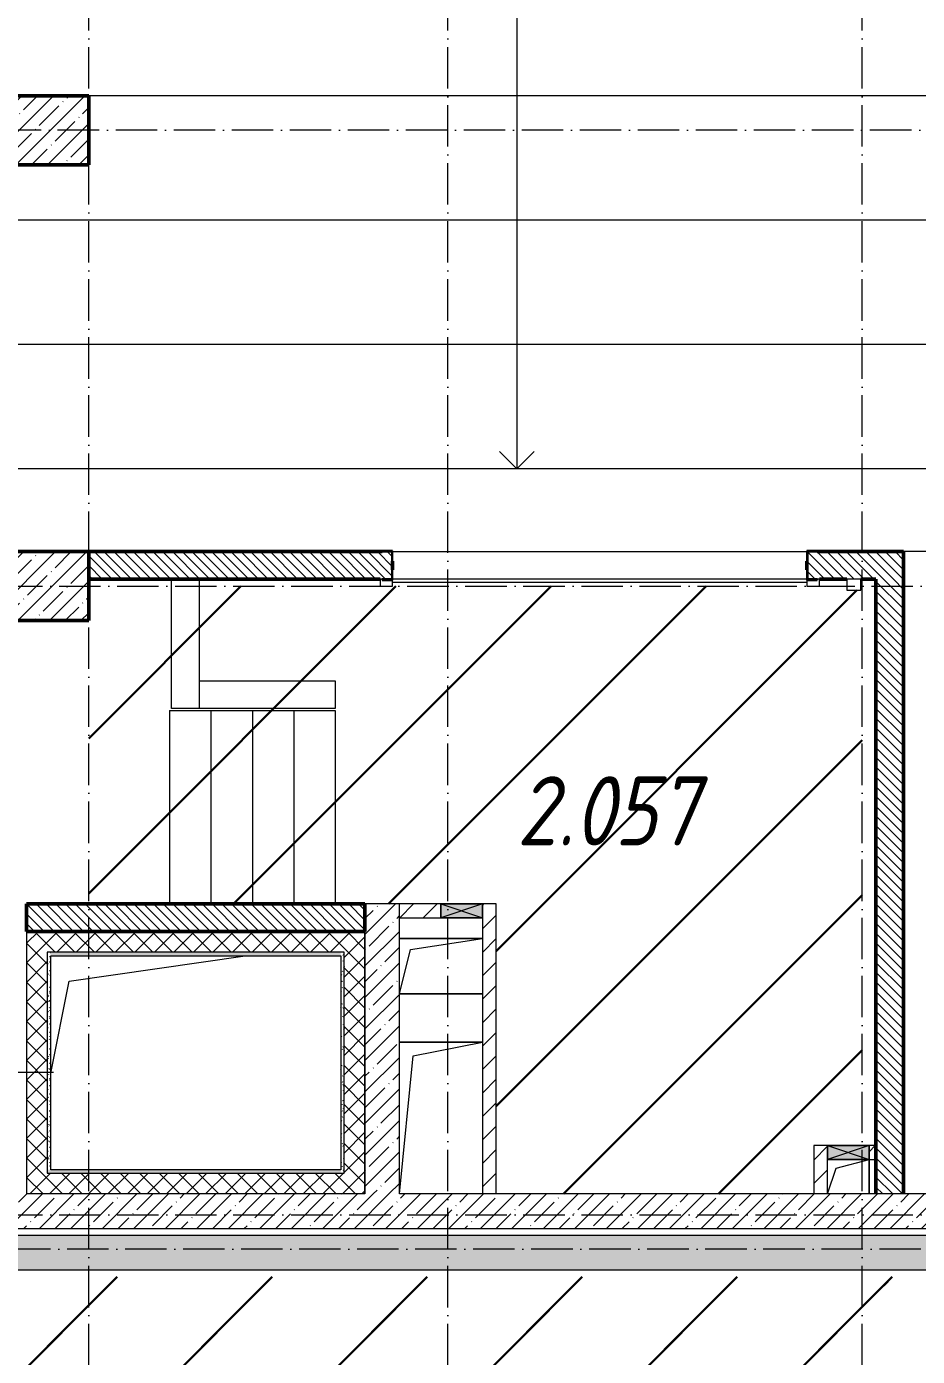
# Model space of a CAD drawing. Header units: millimetres. Extents: x -17017 to 628417, y -109036 to 199237.
# Drawn here: x 57260 to 63710, y 72319 to 81945 of the extents above; entities that cross this region are included whole.
import ezdxf

# ---------------------------------------------------------------- set-up
doc = ezdxf.new("R2010")
doc.units = ezdxf.units.MM
doc.linetypes.add('200_ШТРИХ_ш1п0_6_', pattern=[160, 100, -60])
doc.linetypes.add('50_200_ШТРИХ_1Т_ш5_п1_п1_', pattern=[700, 500, -100, 0, -100])
for name, color, linetype, lineweight in [('3.1) ЖБ окна 1.2 м', 102, 'Continuous', 30), ('A-DETL-GENF-OTLN', 7, 'Continuous', 9), ('A-DOOR-____-MCUT', 7, 'Continuous', 13), ('A-DOOR-____-OTLN', 7, 'Continuous', 9), ('A-FLOR-____-OTLN', 7, 'Continuous', 9), ('A-GENM-____-MCUT', 7, 'Continuous', 25), ('A-GENM-____-OTLN', 7, 'Continuous', 9), ('A-GENM-____-OTLN-1', 7, 'Continuous', 25), ('A-GLAZ-____-OTLN', 7, 'Continuous', 9), ('A-WALL-____-MCUT-1', 7, 'Continuous', 9), ('A-WALL-____-MCUT-2', 7, 'Continuous', 50), ('A-WALL-____-MCUT-3', 7, 'Continuous', 9), ('A-WALL-____-PATT-1', 7, 'Continuous', 9), ('A-WALL-FNSH-MCUT-1', 7, 'Continuous', 9), ('E-ELEC-EQPM-OTLN', 7, 'Continuous', 9), ('I-WALL-____-OTLN', 7, 'Continuous', 9), ('S-COLS-____-MCUT', 7, 'Continuous', 50), ('S-COLS-____-OTLN', 7, 'Continuous', 9), ('S-GRID-____-OTLN-1', 7, '50_200_ШТРИХ_1Т_ш5_п1_п1_', 9), ('S-STRS-____-OTLN-1', 7, 'Continuous', 9), ('Марки помещений', 7, 'Continuous', 9), ('стяжа', 7, 'Continuous', 30)]:
    doc.layers.add(name, color=color, linetype=linetype, lineweight=lineweight)
for name, color, linetype, lineweight, true_color in [('A-DETL-GENF-OTLN-4', 9, '200_ШТРИХ_ш1п0_6_', 9, 0x808080), ('A-DETL-GENF-OTLN-5', 7, 'Continuous', 5, 0xc0c0c0), ('A-WALL-____-PATT-2', 7, 'Continuous', 9, 0x787878)]:
    doc.layers.add(name, color=color, linetype=linetype, lineweight=lineweight, true_color=true_color)
doc.styles.add('ISOCPEUR_I_3', font='isocpeui.ttf', dxfattribs={"width": 0.85, "height": 2.2})
pattern_1 = [(45, (50979.8, 168109.95), (-561.266, 561.266), [])]
pattern_2 = [(135, (43259.71, 63713.66), (-35.35534, -35.35534), [])]
pattern_3 = [(45, (43259.71, 63713.66), (-114.0493, 114.0493), []), (45, (43373.76, 63713.66), (-114.0493, 114.0493), [201.612, -40.322, 3.353, -36.97])]
pattern_4 = [(0, (43259.711, 63713.659), (81.28, 20.32), [3.353, -57.607, 3.353, -57.607, -325.12]), (0, (43259.711, 63713.659), (81.28, 20.32), [-121.92, 3.353, -118.567, 3.353, -57.607, -142.24]), (0, (43259.711, 63713.659), (81.28, 20.32), [-304.8, 3.353, -37.287, 3.353, -98.247]), (120, (43290.191, 63723.819), (-58.237636, 60.230545), [3.353, -57.607, 3.353, -57.607, -325.12]), (120, (43290.191, 63723.819), (-58.237636, 60.230545), [-121.92, 3.353, -118.567, 3.353, -57.607, -142.24]), (120, (43290.191, 63723.819), (-58.237636, 60.230545), [-304.8, 3.353, -37.287, 3.353, -98.247]), (240, (43300.351, 63764.459), (-23.042364, -80.550545), [3.353, -57.607, 3.353, -57.607, -325.12]), (240, (43300.351, 63764.459), (-23.042364, -80.550545), [-121.92, 3.353, -118.567, 3.353, -57.607, -142.24]), (240, (43300.351, 63764.459), (-23.042364, -80.550545), [-304.8, 3.353, -37.287, 3.353, -98.247])]
pattern_5 = [(45, (43259.71, 63713.66), (-70.7107, 70.7107), []), (135, (43259.71, 63713.66), (-70.7107, -70.7107), [])]
pattern_6 = [(45, (43259.71, 63713.66), (-84.8528, 84.8528), [])]

# ---------------------------------------------------------------- blocks, each defined once
blk = doc.blocks.new('BSC_Колонна _Прямоугольная - 500х700-V110-АР1_План отверстий 2 этажа в осях 1-64_А-ГГ')
at = {"layer": 'S-COLS-____-OTLN'}
h = blk.add_hatch(dxfattribs=at)
h.set_pattern_fill('FP_139', color=256, style=0, pattern_type=2)
h.set_pattern_definition([(315, (-17481.04, 14100), (114.0493, 114.0493), []), (315, (-17481.04, 13985.95), (114.0493, 114.0493), [201.612, -40.322, 3.353, -36.97])])
h.paths.add_polyline_path([(-250, 350), (-250, -350), (250, -350), (250, 350)], flags=0)
at = {"layer": 'S-COLS-____-MCUT'}
for p, q in [((250, 350), (-250, 350)), ((-250, 350), (-250, -350)), ((250, -350), (250, 350)), ((-250, -350), (250, -350))]:
    blk.add_line(p, q, dxfattribs=at)
blk = doc.blocks.new('BSC_Колонна _Прямоугольная - 500х700-V134-АР1_План отверстий 2 этажа в осях 1-64_А-ГГ')
at = {"layer": 'S-COLS-____-OTLN'}
h = blk.add_hatch(dxfattribs=at)
h.set_pattern_fill('FP_164', color=256, style=0, pattern_type=2)
h.set_pattern_definition([(315, (-14181.04, 14100), (114.0493, 114.0493), []), (315, (-14181.04, 13985.95), (114.0493, 114.0493), [201.612, -40.322, 3.353, -36.97])])
h.paths.add_polyline_path([(-250, 350), (-250, -350), (250, -350), (250, 350)], flags=0)
at = {"layer": 'S-COLS-____-MCUT'}
for p, q in [((250, 350), (-250, 350)), ((-250, 350), (-250, -350)), ((250, -350), (250, 350)), ((-250, -350), (250, -350))]:
    blk.add_line(p, q, dxfattribs=at)
blk = doc.blocks.new('DM_Штора_Противопожарная_Doormaster_EI-60 - ш_3000 х в_1200-26971279-АР1_План отверстий 2 этажа в осях 1-64_А-ГГ')
at = {"layer": 'A-DOOR-____-MCUT'}
for p, q in [((-1375, 150), (-1465, 150)), ((-1465, 150), (-1465, 100)), ((-1465, 100), (-1450, 100)), ((-1375, 106), (-1375, 150)), ((-1375, 125), (1625, 125)), ((1625, 150), (1625, 106)), ((1715, 150), (1625, 150)), ((1700, 100), (1715, 100)), ((1715, 100), (1715, 150))]:
    blk.add_line(p, q, dxfattribs=at)
at = {"layer": 'E-ELEC-EQPM-OTLN'}
for p, q in [((-1665, 180), (-1765, 180)), ((-1765, 180), (-1765, 100)), ((-1765, 100), (-1665, 100)), ((-1665, 100), (-1665, 180))]:
    blk.add_line(p, q, dxfattribs=at)
blk = doc.blocks.new('Фахверк_СКБ_Уголок - 200_3380-28509457-АР1_План отверстий 2 этажа в осях 1-64_А-ГГ')
at = {"layer": 'A-GENM-____-MCUT'}
for p, q in [((200, 156), (125, 156)), ((125, 156), (125, 81)), ((131, 81), (131, 150)), ((131, 150), (200, 150)), ((200, 150), (200, 156)), ((125, 81), (131, 81)), ((131, 19), (125, 19)), ((125, 19), (125, -56)), ((131, -50), (131, 19)), ((125, -56), (200, -56)), ((200, -50), (131, -50)), ((200, -56), (200, -50))]:
    blk.add_line(p, q, dxfattribs=at)
blk = doc.blocks.new('AR_Отверстие прямоугольное _в плите_ - AR_Отверстие прямоугольное _в плите_-30552514-АР1_План отверстий 2 этажа в осях 1-64_А-ГГ')
at = {"layer": 'A-GENM-____-OTLN'}
for p, q in [((-916.7, 616.7), (356.8, 800)), ((-1050, -50), (-916.7, 616.7))]:
    blk.add_line(p, q, dxfattribs=at)
blk = doc.blocks.new('AR_Отверстие прямоугольное _в плите_ - AR_Отверстие прямоугольное _в плите_-V172-АР1_План отверстий 2 этажа в осях 1-64_А-ГГ')
at = {"layer": 'A-GENM-____-OTLN'}
for p, q in [((300, 550), (-300, 550)), ((-200, 450), (300, 550)), ((-300, -550), (-200, 450))]:
    blk.add_line(p, q, dxfattribs=at)
blk = doc.blocks.new('AR_Отверстие прямоугольное _в плите_ - AR_Отверстие прямоугольное _в плите_-V188-АР1_План отверстий 2 этажа в осях 1-64_А-ГГ')
at = {"layer": 'A-GENM-____-OTLN'}
for p, q in [((-87.5, 62.5), (150, 125)), ((150, -125), (150, 125)), ((-150, -125), (-87.5, 62.5))]:
    blk.add_line(p, q, dxfattribs=at)
blk = doc.blocks.new('AR_Отверстие прямоугольное _в плите_ - AR_Отверстие прямоугольное _в плите_-30552531-АР1_План отверстий 2 этажа в осях 1-64_А-ГГ')
at = {"layer": 'A-GENM-____-OTLN'}
for p, q in [((300, 200), (-300, 200)), ((-220, 120), (300, 200)), ((-300, -200), (-220, 120)), ((-300, -200), (300, -200))]:
    blk.add_line(p, q, dxfattribs=at)
blk = doc.blocks.new('AR_Отверстие прямоугольное _в стене__БезПР - AR_Отверстие прямоугольное _в стене__БезПР-36788904-АР1_План отверстий 2 этажа в осях 1-64_А-ГГ')
at = {"layer": 'A-GLAZ-____-OTLN'}
blk.add_hatch(color=256, dxfattribs=at).paths.add_polyline_path([(150, -50), (150, 50), (-150, 50), (-150, -50)], flags=0)
at = {"layer": 'A-DETL-GENF-OTLN'}
for p, q in [((-150, -50), (-150, 50)), ((-150, 50), (150, 50)), ((150, 50), (-150, -50)), ((-150, 50), (150, -50)), ((150, 50), (-150, 50)), ((-150, 50), (-150, -50)), ((150, 50), (150, -50)), ((150, -50), (150, 50)), ((150, -50), (-150, -50)), ((-150, -50), (150, -50))]:
    blk.add_line(p, q, dxfattribs=at)
at = {"layer": 'A-GLAZ-____-OTLN'}
blk.add_line((150, 50), (-150, 50), dxfattribs=at)
blk = doc.blocks.new('AR_Отверстие прямоугольное _в стене__БезПР - AR_Отверстие прямоугольное _в стене__БезПР-36428157-АР1_План отверстий 2 этажа в осях 1-64_А-ГГ')
at = {"layer": 'A-GLAZ-____-OTLN'}
blk.add_hatch(color=256, dxfattribs=at).paths.add_polyline_path([(150, -50), (150, 50), (-150, 50), (-150, -50)], flags=0)
at = {"layer": 'A-DETL-GENF-OTLN'}
for p, q in [((-150, -50), (-150, 50)), ((-150, 50), (150, 50)), ((150, 50), (-150, -50)), ((-150, 50), (150, -50)), ((150, 50), (-150, 50)), ((-150, 50), (-150, -50)), ((150, 50), (150, -50)), ((150, -50), (150, 50)), ((150, -50), (-150, -50)), ((-150, -50), (150, -50))]:
    blk.add_line(p, q, dxfattribs=at)
at = {"layer": 'A-GLAZ-____-OTLN'}
blk.add_line((150, 50), (-150, 50), dxfattribs=at)
blk = doc.blocks.new('DET_L_Имитация разреза_ISO2-5 - Низ-36884722-АР1_План отверстий 2 этажа в осях 1-64_А-ГГ')
at = {"layer": 'A-DETL-GENF-OTLN-5'}
blk.add_line((143.1, 0), (1256.9, 0), dxfattribs=at)
blk = doc.blocks.new('2этаж')
at = {"layer": 'S-GRID-____-OTLN-1', "color": 251, "ltscale": 0.6, "true_color": 0x636466}
for p, q in [((-1141.7, 454533.3), (-1141.7, 508896.9)), ((1458.3, 454533.3), (1458.3, 508896.9)), ((4458.3, 454533.3), (4458.3, 508896.9)), ((11116.1, 476497), (-20260.4, 476497)), ((-20260.4, 473197), (11116.1, 473197)), ((-20260.4, 468647), (8278.9, 468647)), ((88482.7, 468397), (-20037.2, 468397))]:
    blk.add_line(p, q, dxfattribs=at)

msp = doc.modelspace()

# ---------------------------------------------------------------- hatches: boundary and pattern name
at = {"layer": 'A-WALL-____-PATT-1'}
h = msp.add_hatch(dxfattribs=at)
h.set_pattern_fill('FP_6', color=256, style=0, pattern_type=2)
h.set_pattern_definition(pattern_2)
h.paths.add_polyline_path([(63609.7, 77944.7), (63609.7, 78144.7), (62915.7, 78144.7), (62915.7, 78075.7), (62909.7, 78075.7), (62909.7, 78013.7), (62915.7, 78013.7), (62915.7, 77944.7), (63409.7, 77944.7)], flags=0)
h.paths.add_polyline_path([(59153.2, 77944.7), (59903.7, 77945.2), (59903.7, 78013.7), (59909.7, 78013.7), (59909.7, 78075.7), (59903.7, 78075.7), (59903.7, 78144.7), (57709.7, 78144.7), (57709.7, 77944.7)], flags=0)
h = msp.add_hatch(dxfattribs=at)
h.set_pattern_fill('FP_6', color=256, style=0, pattern_type=2)
h.set_pattern_definition(pattern_2)
h.paths.add_polyline_path([(63609.7, 73494.7), (63609.7, 77944.7), (63409.7, 77944.7), (63409.7, 73494.7)], flags=0)
h = msp.add_hatch(dxfattribs=at)
h.set_pattern_fill('FP_6', color=256, style=0, pattern_type=2)
h.set_pattern_definition(pattern_2)
h.paths.add_polyline_path([(59709.7, 75394.7), (59709.7, 75594.7), (57259.7, 75594.7), (57259.7, 75394.7), (59153.2, 75394.7)], flags=0)
h = msp.add_hatch(dxfattribs=at)
h.set_pattern_fill('FP_25', color=256, style=0, pattern_type=2)
h.set_pattern_definition(pattern_3)
h.paths.add_polyline_path([(59959.7, 73494.7), (59959.7, 75594.7), (59709.7, 75594.7), (59709.7, 73494.7)], flags=0)
h = msp.add_hatch(dxfattribs=at)
h.set_pattern_fill('FP_4', color=256, style=0, pattern_type=2)
h.set_pattern_definition(pattern_6)
h.paths.add_polyline_path([(59959.7, 75494.7), (60259.7, 75494.7), (60259.7, 75594.7), (59959.7, 75594.7)], flags=0)
h.paths.add_polyline_path([(60659.7, 75494.7), (60659.7, 75594.7), (60559.7, 75594.7), (60559.7, 75494.7)], flags=0)
h = msp.add_hatch(dxfattribs=at)
h.set_pattern_fill('FP_4', color=256, style=0, pattern_type=2)
h.set_pattern_definition(pattern_6)
h.paths.add_polyline_path([(60559.7, 73494.7), (60659.7, 73494.7), (60659.7, 75494.7), (60559.7, 75494.7), (60559.7, 74769.5)], flags=0)
h = msp.add_hatch(dxfattribs=at)
h.set_pattern_fill('FP_1', color=256, style=0, pattern_type=2)
h.set_pattern_definition(pattern_5)
h.paths.add_polyline_path([(57259.7, 73644.7), (57409.7, 73644.7), (57409.7, 75394.7), (57259.7, 75394.7), (57259.7, 73669.7)], flags=0)
h = msp.add_hatch(dxfattribs=at)
h.set_pattern_fill('FP_1', color=256, style=0, pattern_type=2)
h.set_pattern_definition(pattern_5)
h.paths.add_polyline_path([(57409.7, 75244.7), (59559.7, 75244.7), (59559.7, 75394.7), (57409.7, 75394.7)], flags=0)
h = msp.add_hatch(dxfattribs=at)
h.set_pattern_fill('FP_1', color=256, style=0, pattern_type=2)
h.set_pattern_definition(pattern_5)
h.paths.add_polyline_path([(59559.7, 73494.7), (59709.7, 73494.7), (59709.7, 75394.7), (59559.7, 75394.7), (59559.7, 73644.7)], flags=0)
h = msp.add_hatch(dxfattribs=at)
h.set_pattern_fill('FP_4', color=256, style=0, pattern_type=2)
h.set_pattern_definition(pattern_6)
h.paths.add_polyline_path([(62959.7, 73494.7), (63059.7, 73494.7), (63059.7, 73844.7), (62959.7, 73844.7)], flags=0)
h = msp.add_hatch(dxfattribs=at)
h.set_pattern_fill('FP_4', color=256, style=0, pattern_type=2)
h.set_pattern_definition(pattern_6)
h.paths.add_polyline_path([(63409.7, 73744.7), (63409.7, 73844.7), (63359.7, 73844.7), (63359.7, 73744.7)], flags=0)
h = msp.add_hatch(dxfattribs=at)
h.set_pattern_fill('FP_1', color=256, style=0, pattern_type=2)
h.set_pattern_definition(pattern_5)
h.paths.add_polyline_path([(59534.7, 73494.7), (59559.7, 73494.7), (59559.7, 73644.7), (57259.7, 73644.7), (57259.7, 73494.7), (57385.7, 73494.7)], flags=0)
h = msp.add_hatch(dxfattribs=at)
h.set_pattern_fill('FP_25', color=256, style=0, pattern_type=2)
h.set_pattern_definition(pattern_3)
h.paths.add_polyline_path([(66109.7, 73244.7), (66109.7, 73494.7), (65909.7, 73494.7), (65909.7, 73244.7)], flags=0)
h.paths.add_polyline_path([(63809.7, 73244.7), (63809.7, 73494.7), (56159.7, 73494.7), (56159.7, 73244.7), (60920.7, 73244.7)], flags=0)
h.paths.add_polyline_path([(53850.8, 73244.7), (54059.7, 73244.7), (54059.7, 73494.7), (53359.7, 73494.7), (53359.7, 73244.7)], flags=0)
h = msp.add_hatch(dxfattribs=at)
h.set_pattern_fill('FP_25', color=256, style=0, pattern_type=2)
h.set_pattern_definition(pattern_3)
h.paths.add_polyline_path([(65909.7, 72944.7), (66809.7, 72944.7), (66809.7, 73194.7), (65909.7, 73194.7)], flags=0)
h.paths.add_polyline_path([(63809.7, 72944.7), (63809.7, 73194.7), (56159.7, 73194.7), (56159.7, 72944.7), (60920.7, 72944.7)], flags=0)
h.paths.add_polyline_path([(54059.7, 72944.7), (54059.7, 73194.7), (52859.7, 73194.7), (52859.7, 72944.7), (53850.8, 72944.7)], flags=0)
h.paths.add_polyline_path([(48548.4, 72944.7), (48859.7, 72944.7), (48859.7, 73194.7), (41309.7, 73194.7), (41309.7, 72944.7), (46781, 72944.7)], flags=0)
at = {"layer": 'A-WALL-____-PATT-2'}
h = msp.add_hatch(dxfattribs=at)
h.set_pattern_fill('FP_169', color=256, style=0, pattern_type=2)
h.set_pattern_definition(pattern_4)
h.paths.add_polyline_path([(57409.7, 73669.7), (57434.7, 73669.7), (57434.7, 75244.7), (57409.7, 75244.7), (57409.7, 74769.5)], flags=0)
h = msp.add_hatch(dxfattribs=at)
h.set_pattern_fill('FP_169', color=256, style=0, pattern_type=2)
h.set_pattern_definition(pattern_4)
h.paths.add_polyline_path([(57434.7, 75219.7), (59534.7, 75219.7), (59534.7, 75244.7), (57434.7, 75244.7)], flags=0)
h = msp.add_hatch(dxfattribs=at)
h.set_pattern_fill('FP_169', color=256, style=0, pattern_type=2)
h.set_pattern_definition(pattern_4)
h.paths.add_polyline_path([(59534.7, 73644.7), (59559.7, 73644.7), (59559.7, 75244.7), (59534.7, 75244.7), (59534.7, 73669.7)], flags=0)
h = msp.add_hatch(dxfattribs=at)
h.set_pattern_fill('FP_169', color=256, style=0, pattern_type=2)
h.set_pattern_definition(pattern_4)
h.paths.add_polyline_path([(59534.7, 73644.7), (59534.7, 73669.7), (57409.7, 73669.7), (57409.7, 73644.7)], flags=0)
at = {"layer": 'стяжа', "true_color": 0xf26722}
h = msp.add_hatch(dxfattribs=at)
h.set_pattern_fill('ANSI31', color=30, scale=250)
h.paths.add_polyline_path([(63309.7, 77894.7), (63299.7, 77894.7), (63299.7, 77864.7), (63199.7, 77864.7), (63199.7, 77894.7), (60659.7, 77894.7), (60659.7, 73494.7), (62959.7, 73494.7), (62959.7, 73844.7), (63059.7, 73844.7), (63309.7, 73844.7)])
h.paths.add_polyline_path([(60309.7, 77894.7), (58509.3, 77894.7), (58509.3, 77209.7), (59494.3, 77209.7), (59494.3, 77009.7), (58309.3, 77009.7), (58309.3, 77894.7), (57709.7, 77894.7), (57709.7, 75594.7), (58294.3, 75594.7), (58294.3, 76994.7), (58594.3, 76994.7), (58894.3, 76994.7), (59194.3, 76994.7), (59494.3, 76994.7), (59494.3, 75594.7), (59709.7, 75594.7), (59959.7, 75594.7), (60259.7, 75594.7), (60309.7, 75594.7)])
h.paths.add_polyline_path([(60659.7, 77894.7), (60309.7, 77894.7), (60309.7, 75594.7), (60559.7, 75594.7), (60659.7, 75594.7)])
h.paths.add_polyline_path([(59494.3, 76994.7), (59194.3, 76994.7), (59194.3, 75594.7), (59494.3, 75594.7)], flags=17)
h.paths.add_polyline_path([(59194.3, 76994.7), (58894.3, 76994.7), (58894.3, 75594.7), (59194.3, 75594.7)], flags=17)
h.paths.add_polyline_path([(58894.3, 76994.7), (58594.3, 76994.7), (58594.3, 75594.7), (58894.3, 75594.7)], flags=17)
h.paths.add_polyline_path([(58594.3, 76994.7), (58294.3, 76994.7), (58294.3, 75594.7), (58594.3, 75594.7)], flags=17)
h.paths.add_polyline_path([(59494.3, 77209.7), (58509.3, 77209.7), (58509.3, 77009.7), (59494.3, 77009.7)], flags=17)
h.paths.add_polyline_path([(58509.3, 77894.7), (58309.3, 77894.7), (58309.3, 77009.7), (58509.3, 77009.7)], flags=17)
h.paths.add_polyline_path([(60632.5, 75693.1), (62310.1, 75693.1), (62310.1, 76893.1), (60632.5, 76893.1)], flags=9)
at = {"layer": 'стяжа'}
h = msp.add_hatch(dxfattribs=at)
h.set_pattern_fill('ANSI31', color=5, scale=250)
h.set_pattern_definition(pattern_1)
h.paths.add_polyline_path([(81815.4, 72894.7), (40941.8, 72894.7), (40941.8, 69784.7), (81815.4, 69784.7)])
h.paths.add_polyline_path([(58159.7, 69194.7), (72559.7, 69194.7), (72559.7, 62394.7), (58159.7, 62394.7)])
h.paths.add_polyline_path([(72559.7, 68944.7), (124367.1, 68944.7), (124367.1, 62044.5), (72559.7, 62044.5)])
h = msp.add_hatch(dxfattribs=at)
h.set_pattern_fill('ANSI31', color=5, scale=250)
h.set_pattern_definition(pattern_1)
h.paths.add_polyline_path([(124367.1, 62044.5), (72559.7, 62044.5), (58159.7, 62394.7), (58159.7, 69784.7), (40941.8, 69784.7), (40941.8, 72894.7), (81815.4, 72894.7), (81815.4, 68944.7), (124367.1, 68944.7)])
h.paths.add_polyline_path([(63559.7, 62272.2), (63571.7, 62272.2), (63571.7, 62297.2), (63559.7, 62297.2)], flags=16)
h.paths.add_polyline_path([(63559.7, 68994.7), (63559.7, 67794.7), (63559.7, 66458.5, -2.052883), (63590.7, 66482.8, -0.372712), (63459.7, 66511.7), (63459.7, 67748.7), (63563.9, 68994.7)], flags=0)
h.paths.add_polyline_path([(64891.7, 69502.1, -0.625627), (65009.7, 69744.7), (64891.7, 69774.2)], flags=16)
h.paths.add_polyline_path([(64771.7, 69694.7), (64671.7, 69694.7), (64671.7, 69394.7), (64771.7, 69394.7)], flags=16)
h.paths.add_polyline_path([(64980.4, 69206.7, -1), (65029, 69194.7), (65209.7, 69194.7), (65209.7, 69206.7)], flags=16)
h.paths.add_polyline_path([(64559.7, 69906.7), (64771.7, 69906.7), (64891.7, 70047.4), (64559.7, 70047.4)], flags=16)
h.paths.add_polyline_path([(43109.7, 69906.7), (46549.7, 69910.7), (43109.7, 69910.7), (43102.8, 69906.7)], flags=16)
h.paths.add_polyline_path([(41309.7, 70586.7), (41309.7, 70044.7), (41421.7, 69906.7), (41421.7, 70586.7)], flags=16)
h.paths.add_polyline_path([(41059.7, 70494.7), (41289.7, 70044.7), (41289.7, 70474.7), (41090.5, 71908, -0.526622), (41059.7, 71880.6)], flags=16)
h.paths.add_polyline_path([(72671.7, 72682.7), (72059.7, 72682.7), (71947.7, 72582.7), (72671.7, 72582.7)], flags=16)
h.paths.add_polyline_path([(79659.7, 69806.7), (79659.7, 69794.7), (81059.7, 69794.7), (81122.7, 69806.7)], flags=16)
h.paths.add_polyline_path([(66491.7, 69354.7), (66491.7, 68994.7), (65559.7, 68994.7), (65247.7, 68994.7), (65247.7, 70047.4), (65559.7, 70047.4), (65559.7, 69806.7), (66984.7, 69806.7), (66984.7, 69354.7)], flags=16)
h.paths.add_polyline_path([(65359.7, 69806.7), (65347.7, 69806.7), (65347.7, 69794.7), (65359.7, 69194.7)], flags=0)
h.paths.add_polyline_path([(64659.7, 69194.7), (65359.7, 69194.7), (65709.7, 69594.7), (65559.7, 69594.7)], flags=16)
h.paths.add_polyline_path([(66588.2, 69582.7, -1), (66539.6, 69594.7), (66271.7, 69594.7), (66271.7, 69582.7)], flags=0)
h.paths.add_polyline_path([(66259.7, 69794.7), (66259.7, 68994.7), (66159.7, 68994.7), (66159.7, 69094.7), (66159.7, 69794.7)], flags=0)
h.paths.add_polyline_path([(69047.7, 69194.7), (69059.7, 69194.7), (69059.7, 69294.7), (69047.7, 69582.7)], flags=16)
h.paths.add_polyline_path([(72159.7, 69044.7), (73459.7, 69044.7), (73459.7, 69594.7), (72659.7, 69594.7), (72159.7, 69621)], flags=0)
h.paths.add_polyline_path([(68734.7, 69794.7), (68734.7, 69594.7), (69059.7, 69594.7), (69059.7, 69794.7)], flags=16)
h.paths.add_polyline_path([(69559.7, 69294.7), (72159.7, 69294.7), (72159.7, 68944.7), (73559.7, 68944.7), (73559.7, 69594.7), (73459.7, 69594.7), (73434.7, 69594.7), (72613.2, 69806.7), (73359.7, 69806.7), (74359.7, 69806.7), (75984.7, 69806.7), (75984.7, 69594.7), (75959.7, 69594.7), (75959.7, 68944.7), (74559.7, 68944.7), (74459.7, 68944.7), (72059.7, 68944.7)], flags=16)
h.paths.add_polyline_path([(69559.7, 69594.7), (72059.7, 69594.7), (72059.7, 69794.7), (69559.7, 69794.7)], flags=16)
h.paths.add_polyline_path([(41421.7, 72832.7), (41421.7, 72582.7), (41059.7, 72582.7), (41059.7, 72832.7), (68947.7, 72832.7), (69559.7, 72682.7), (69559.7, 72832.7), (71947.7, 72832.7), (72559.7, 72694.7), (71947.7, 72694.7), (71947.7, 72832.7), (70007.7, 72832.7), (70007.7, 72582.7), (68947.7, 72582.7)], flags=16)
h.paths.add_polyline_path([(62459.7, 69794.7), (62459.7, 69594.7), (63059.7, 69594.7), (62359.7, 69775.3), (62359.7, 69594.7), (62459.7, 69594.7), (63059.7, 69794.7)], flags=16)
h.paths.add_polyline_path([(62359.7, 69194.7), (62359.7, 69294.7), (63359.7, 69294.7), (63359.7, 69194.7), (63359.7, 68982.7), (63347.7, 68982.7)], flags=16)
h.paths.add_polyline_path([(70954.1, 66230.8, -1), (70474.1, 66230.8, -1)], flags=0)
h.paths.add_polyline_path([(71749.3, 70937.2, -1), (72229.3, 70937.2, -1)], flags=16)
h.paths.add_polyline_path([(73359.7, 69794.7), (74359.7, 69794.7), (74559.7, 69794.7), (74559.7, 69044.7), (74459.7, 68944.7), (74459.7, 69594.7), (73659.7, 69594.7), (72659.7, 69794.7)], flags=0)
h.paths.add_polyline_path([(77947.7, 72832.7), (78559.7, 72694.7), (78559.7, 72832.7), (80947.7, 72832.7), (81694.8, 72694.7), (81759.7, 72694.7), (81759.7, 72582.7), (80947.7, 72582.7), (79007.7, 72832.7), (79007.7, 72582.7), (77947.7, 72582.7), (72671.7, 72832.7)], flags=16)
h.paths.add_polyline_path([(61929.2, 67707.5, -1), (61449.2, 67707.5, -1)], flags=0)
h.paths.add_polyline_path([(70059.7, 62294.7), (69559.7, 62294.7), (69559.7, 62269.7), (70034.7, 62269.7)], flags=16)
h.paths.add_polyline_path([(72057.2, 62369.7), (72534.7, 62369.7), (72559.7, 62394.7), (72057.2, 62394.7)], flags=16)
h.paths.add_polyline_path([(72571.7, 62056.7), (72571.7, 62314.7), (72559.7, 62314.7), (72559.7, 62294.7)], flags=16)
h.paths.add_polyline_path([(73259.7, 62056.7), (75059.7, 62056.7), (76259.7, 62056.7), (78047.7, 62056.7), (78524.4, 62372.2), (78082.2, 62372.2), (78082.2, 62044.7), (76259.7, 62044.7), (75134.7, 62044.7), (73259.7, 62044.7), (72571.7, 62056.7)], flags=16)
h.paths.add_polyline_path([(77759.7, 69594.7), (78059.7, 69594.7), (78059.7, 69794.7), (77759.7, 69794.7)], flags=16)
h.paths.add_polyline_path([(77659.7, 68894.7), (78059.7, 68894.7), (78059.7, 68994.7), (77759.7, 68994.7)], flags=16)
h.paths.add_polyline_path([(77659.7, 68994.7), (77659.7, 68882.7), (77647.7, 68882.7), (77647.7, 69794.7), (77659.7, 69794.7)], flags=16)
h.paths.add_polyline_path([(81459.7, 68894.7), (81559.7, 68894.7), (81559.7, 68994.7), (81459.7, 68994.7)], flags=0)
h.paths.add_polyline_path([(78159.7, 69594.7), (81459.7, 69594.7), (81459.7, 68894.7), (81571.7, 68882.7), (81571.7, 68894.7), (79659.7, 68894.7), (78059.7, 68894.7), (78059.7, 68994.7), (78159.7, 68994.7)], flags=16)
h.paths.add_polyline_path([(79559.7, 69794.7), (79559.7, 69594.7), (79659.7, 69594.7), (81059.7, 69794.7)], flags=16)
h.paths.add_polyline_path([(81047.7, 62044.7), (81059.7, 62044.7), (81107.8, 62056.7), (81047.7, 62056.7)], flags=16)
h.paths.add_polyline_path([(79259.7, 62056.7), (81047.7, 62044.7), (79259.7, 62044.7), (78571.7, 62056.7)], flags=16)
h.paths.add_polyline_path([(78562.2, 62294.7), (78537.2, 62294.7), (78537.2, 62372.2), (78562.2, 62397.2)], flags=16)
h.paths.add_polyline_path([(51634.7, 69906.7), (48559.7, 69906.7), (48359.7, 69794.7), (48559.7, 69794.7)], flags=16)
h.paths.add_polyline_path([(53659.7, 69794.7), (53134.7, 69794.7), (51634.7, 69906.7), (53334.7, 69906.7)], flags=16)
h.paths.add_polyline_path([(84284.7, 62269.7), (84259.7, 62294.7), (84259.7, 62050.7), (84284.7, 62050.7)], flags=0)
h.paths.add_polyline_path([(82459.7, 62044.7), (84259.7, 62044.7), (85109.7, 62304.2), (84609.7, 62304.2), (84609.7, 62294.7), (84259.7, 62294.7)], flags=16)
h.paths.add_polyline_path([(82434.7, 62269.7), (82459.7, 62294.7), (82109.7, 62294.7), (82109.7, 62269.7)], flags=16)
h.paths.add_polyline_path([(87959.7, 62297.2), (87959.7, 65719.7), (87759.9, 62297.2)], flags=16)
h.paths.add_polyline_path([(88462.2, 62272.2), (88462.2, 62306.7), (88109.7, 62306.7), (88109.7, 62272.2)], flags=16)
h.paths.add_polyline_path([(85447.2, 62050.7), (85459.7, 62050.7), (85459.7, 62056.7), (85447.2, 62056.7)], flags=16)
h.paths.add_polyline_path([(87597.7, 62306.7), (87959.7, 65719.7), (87959.7, 62044.7), (87334.7, 62044.7), (85459.7, 62044.7), (85434.7, 62062.6), (85434.7, 62056.7), (87259.7, 62056.7), (87597.7, 62229.9)], flags=16)
h.paths.add_polyline_path([(48559.7, 69906.7), (46559.7, 69906.7), (46209.7, 69794.7), (46759.7, 69794.7)], flags=16)
h.paths.add_polyline_path([(87259.7, 62056.7), (87597.7, 62056.7), (87609.7, 62044.7), (87334.7, 62044.7)], flags=0)
h.paths.add_polyline_path([(102259.7, 62156.7), (97549.7, 62156.7), (97469.4, 62056.7), (102259.7, 62056.7), (102259.7, 62056.7)], flags=16)
h.paths.add_polyline_path([(96259.7, 62056.7), (96279.7, 62056.7), (96279.7, 62156.7), (96259.7, 62156.7)], flags=16)
h.paths.add_polyline_path([(90259.7, 62056.7), (91459.7, 62056.7), (93257.2, 62056.7), (93257.2, 62306.7), (93747.7, 62306.7), (93759.7, 62309.2), (93759.7, 67669.7), (93759.7, 68894.7), (94071.7, 68950.6), (94071.7, 62406.7), (94221.7, 62406.7), (96329.6, 62044.7), (94071.7, 62044.7), (94071.7, 62272.2), (93282.2, 62272.2), (93282.2, 62044.7), (91459.7, 62044.7), (90334.7, 62044.7), (88465.7, 62044.7), (88465.7, 62056.7)], flags=16)
h.paths.add_polyline_path([(93259.7, 62044.7), (93259.7, 62056.7), (93257.2, 62056.7), (91459.7, 62044.7)], flags=0)
h.paths.add_polyline_path([(91207.1, 64177.4, -1), (91687.1, 64177.4, -1)], flags=16)
h.paths.add_polyline_path([(93759.7, 62297.2), (93609.7, 62297.2), (93609.7, 62294.7), (93759.7, 62294.7)], flags=0)
h.paths.add_polyline_path([(96259.7, 62044.7), (97005.9, 62274.7), (96279.7, 62274.7), (96149.7, 62258.3), (96149.7, 62044.7)], flags=16)
h.paths.add_polyline_path([(96149.7, 62406.7), (97549.7, 62406.7), (97549.7, 62156.7), (97459.7, 62050.7), (97459.7, 62056.7), (97439.7, 62056.7), (96562.5, 62294.7), (96259.7, 62294.7)], flags=16)
h.paths.add_polyline_path([(115231, 62406.7), (114979.7, 62306.7), (115671.7, 62306.7), (115791, 62406.7)], flags=16)
h.paths.add_polyline_path([(105259.7, 62056.7), (105279.7, 62056.7), (105279.7, 62156.7), (105259.7, 62156.7)], flags=0)
h.paths.add_polyline_path([(105259.7, 62056.7), (106000.9, 62274.7), (105279.7, 62274.7), (105149.7, 62258.3), (105149.7, 62056.7)], flags=0)
h.paths.add_polyline_path([(102279.7, 62056.7), (102259.7, 62056.7), (102259.7, 62050.7), (102279.7, 62050.7)], flags=16)
h.paths.add_polyline_path([(102159.7, 62306.7), (103219.7, 62306.7), (103219.7, 62056.7), (103459.7, 62056.7), (105259.7, 62044.7), (103459.7, 62044.7), (103121.7, 62056.7), (103121.7, 62306.7), (102609.7, 62306.7), (102609.7, 62044.7), (102334.7, 62044.7), (102274.9, 62294.7), (102159.7, 62294.7)], flags=16)
h.paths.add_polyline_path([(102681.1, 64475.4, -1), (103161.1, 64475.4, -1)], flags=16)
h.paths.add_polyline_path([(105149.7, 62406.7), (106549.7, 62406.7), (111169.7, 62156.7), (111169.7, 62406.7), (112209.7, 62406.7), (113674, 62156.7), (114151.7, 62156.7), (114151.7, 62406.7), (114911.7, 62406.7), (114979.7, 62394.7), (114979.7, 62306.7), (114979.7, 62044.7), (114334.7, 62044.7), (112459.7, 62044.7), (112121.7, 62056.7), (112121.7, 62306.7), (111609.7, 62306.7), (111609.7, 62044.7), (109459.7, 62044.7), (108334.7, 62044.7), (106459.7, 62044.7), (105555, 62294.7), (105259.7, 62294.7)], flags=16)
h.paths.add_polyline_path([(106439.7, 62056.7), (106439.7, 62050.7), (106459.7, 62050.7), (106459.7, 62056.7)], flags=16)
h.paths.add_polyline_path([(108259.7, 62056.7), (109459.7, 62056.7), (111259.7, 62056.7), (111259.7, 62294.7), (111609.7, 62294.7), (111609.7, 62044.7), (111334.7, 62044.7), (109459.7, 62044.7), (108334.7, 62044.7), (106459.7, 62056.7)], flags=16)
h.paths.add_polyline_path([(114911.7, 62506.7), (114911.7, 62374.7), (114959.7, 62374.7), (115231.7, 62506.7)], flags=16)
h.paths.add_polyline_path([(114279.7, 62056.7), (114259.7, 62056.7), (114259.7, 62050.7), (114279.7, 62050.7)], flags=0)
h.paths.add_polyline_path([(114259.7, 62044.7), (114786.4, 62274.7), (114279.7, 62274.7), (112459.7, 62044.7)], flags=16)
h.paths.add_polyline_path([(118047.7, 62406.7), (118047.7, 62306.7), (118659.7, 62306.7), (118771.7, 62406.7)], flags=16)
h.paths.add_polyline_path([(115659.7, 62056.7), (115671.7, 62056.7), (118147.7, 62056.7), (118159.7, 62044.7), (115659.7, 62044.7)], flags=16)
h.paths.add_polyline_path([(123559.7, 62294.7), (124159.7, 62294.7), (124159.7, 62414.7), (123559.7, 62414.7)], flags=16)
h.paths.add_polyline_path([(123534.7, 62044.7), (118671.7, 62044.7), (118671.7, 62156.7), (123559.7, 62156.7), (123659.7, 62176.4), (123659.7, 62274.7), (124159.7, 62274.7), (124159.7, 62044.7)], flags=16)
h.paths.add_polyline_path([(118671.7, 62056.7), (123459.7, 62056.7), (123679.7, 62056.7), (123679.7, 62044.7), (118671.7, 62044.7)], flags=0)
h.paths.add_polyline_path([(72559.7, 68944.7), (72559.7, 69194.7), (58159.7, 69194.7), (58159.7, 62394.7), (72559.7, 62394.7)], flags=16)
h.paths.add_polyline_path([(63544, 66470.5, -0.174623), (63478.2, 66492.7, -1.111514), (63428.7, 66487.4, -0.48712), (63459.7, 66511.7), (63459.7, 67748.7), (63559.7, 68944.7), (63559.7, 68994.7), (63462.7, 68994.7), (63359.7, 68994.7), (63359.7, 68982.7), (63347.7, 68982.7), (63347.7, 68994.7), (63459.7, 68994.7), (63556.7, 68994.7), (65359.7, 68994.7), (65559.7, 68994.7), (65559.7, 69094.7), (66159.7, 69094.7), (66159.7, 68994.7), (65559.7, 68994.7), (65247.7, 68994.7), (63563.9, 68994.7), (63559.7, 68944.7), (63559.7, 67794.7), (63559.7, 66507.1, -0.48712), (63590.7, 66482.8, -0.770165)], flags=0)
h.paths.add_polyline_path([(63559.7, 66458.5, -0.782881), (63559.7, 66507.1)], flags=0)
h.paths.add_polyline_path([(102491.3, 64242), (103171.1, 64242), (103171.1, 64722), (102491.3, 64722)], flags=24)
h.paths.add_polyline_path([(91017.4, 63944), (91705.9, 63944), (91705.9, 64424), (91017.4, 64424)], flags=24)
h.paths.add_polyline_path([(61272.4, 67474.1), (61929.8, 67474.1), (61929.8, 67954.1), (61272.4, 67954.1)], flags=8)
h.paths.add_polyline_path([(70284.4, 65997.4), (70965.3, 65997.4), (70965.3, 66477.4), (70284.4, 66477.4)], flags=8)
h.paths.add_polyline_path([(71559.5, 70703.8), (72240.2, 70703.8), (72240.2, 71183.8), (71559.5, 71183.8)], flags=24)

# ---------------------------------------------------------------- linework, layer by layer
at = {"layer": 'A-FLOR-____-OTLN'}
for p, q in [((59959.7, 75344.7), (60559.7, 75344.7)), ((60559.7, 74944.7), (59959.7, 74944.7)), ((59959.7, 74594.7), (60559.7, 74594.7)), ((63359.7, 73744.7), (63359.7, 73494.7))]:
    msp.add_line(p, q, dxfattribs=at)
at = {"layer": 'A-WALL-____-MCUT-1'}
for p, q in [((59709.7, 75594.7), (59709.7, 73494.7)), ((59959.7, 75594.7), (59709.7, 75594.7)), ((59959.7, 73494.7), (59959.7, 75594.7)), ((59709.7, 73494.7), (57259.7, 73494.7)), ((63809.7, 73494.7), (59959.7, 73494.7)), ((56159.7, 73244.7), (63809.7, 73244.7)), ((63809.7, 73194.7), (56159.7, 73194.7)), ((56159.7, 72944.7), (63809.7, 72944.7))]:
    msp.add_line(p, q, dxfattribs=at)
at = {"layer": 'A-WALL-____-MCUT-2'}
for p, q in [((59834.7, 78144.7), (57709.7, 78144.7)), ((59909.7, 78013.7), (59909.7, 78075.7)), ((62909.7, 78075.7), (62909.7, 78013.7)), ((63609.7, 78144.7), (62984.7, 78144.7)), ((63609.7, 73494.7), (63609.7, 78144.7)), ((57709.7, 77944.7), (59819.7, 77944.7)), ((62999.7, 77944.7), (63199.7, 77944.7)), ((63299.7, 77944.7), (63409.7, 77944.7)), ((63409.7, 77944.7), (63409.7, 73494.7)), ((59709.7, 75594.7), (57259.7, 75594.7)), ((57259.7, 75594.7), (57259.7, 75394.7)), ((59709.7, 75394.7), (59709.7, 75594.7)), ((57259.7, 75394.7), (59709.7, 75394.7))]:
    msp.add_line(p, q, dxfattribs=at)
at = {"layer": 'A-WALL-____-MCUT-3'}
for p, q in [((57259.7, 75394.7), (57259.7, 73494.7)), ((59709.7, 75394.7), (57259.7, 75394.7)), ((59709.7, 73494.7), (59709.7, 75394.7)), ((57409.7, 75244.7), (57409.7, 73644.7)), ((59559.7, 75244.7), (57409.7, 75244.7)), ((59559.7, 73644.7), (59559.7, 75244.7)), ((57409.7, 73644.7), (59559.7, 73644.7))]:
    msp.add_line(p, q, dxfattribs=at)
at = {"layer": 'A-WALL-FNSH-MCUT-1'}
for p, q in [((60259.7, 75594.7), (59959.7, 75594.7)), ((60659.7, 75594.7), (60559.7, 75594.7)), ((60659.7, 73494.7), (60659.7, 75594.7)), ((59959.7, 75494.7), (60259.7, 75494.7)), ((60559.7, 75494.7), (60559.7, 73494.7)), ((57434.7, 73669.7), (57434.7, 75219.7)), ((57434.7, 75219.7), (59534.7, 75219.7)), ((59534.7, 75219.7), (59534.7, 73669.7)), ((63059.7, 73844.7), (62959.7, 73844.7)), ((62959.7, 73844.7), (62959.7, 73494.7)), ((63409.7, 73844.7), (63359.7, 73844.7)), ((63059.7, 73494.7), (63059.7, 73744.7)), ((63359.7, 73744.7), (63409.7, 73744.7)), ((59534.7, 73669.7), (57434.7, 73669.7))]:
    msp.add_line(p, q, dxfattribs=at)
at = {"layer": 'I-WALL-____-OTLN'}
for p, q in [((59909.7, 78144.7), (62909.7, 78144.7)), ((58309.3, 77009.7), (58309.3, 77944.7)), ((58509.3, 77944.7), (58509.3, 77009.7)), ((62909.7, 77944.7), (59909.7, 77944.7)), ((58509.3, 77209.7), (59494.3, 77209.7)), ((59494.3, 77209.7), (59494.3, 77009.7)), ((59494.3, 77009.7), (58309.3, 77009.7))]:
    msp.add_line(p, q, dxfattribs=at)
at = {"layer": 'S-STRS-____-OTLN-1'}
for p, q in [((60809.7, 82344.7), (60809.7, 81444.7)), ((64609.7, 81444.7), (57709.7, 81444.7)), ((64609.7, 81444.7), (57709.7, 81444.7)), ((60809.7, 81444.7), (60809.7, 80544.7)), ((64609.7, 80544.7), (57009.7, 80544.7)), ((64609.7, 80544.7), (57009.7, 80544.7)), ((60809.7, 80544.7), (60809.7, 79644.7)), ((64609.7, 79644.7), (57009.7, 79644.7)), ((64609.7, 79644.7), (57009.7, 79644.7)), ((60809.7, 79644.7), (60809.7, 78744.7)), ((60809.7, 78744.7), (60684.7, 78869.7)), ((60809.7, 78744.7), (60934.7, 78869.7)), ((64609.7, 78744.7), (57009.7, 78744.7)), ((64609.7, 78744.7), (57009.7, 78744.7)), ((64609.7, 78144.7), (63609.7, 78144.7)), ((58294.3, 76994.7), (58294.3, 75594.7)), ((58294.3, 76994.7), (58594.3, 76994.7)), ((58294.3, 76994.7), (58294.3, 75594.7)), ((58594.3, 76994.7), (58894.3, 76994.7)), ((58594.3, 76994.7), (58594.3, 75594.7)), ((58594.3, 76994.7), (58594.3, 75594.7)), ((58894.3, 76994.7), (59194.3, 76994.7)), ((58894.3, 76994.7), (58894.3, 75594.7)), ((58894.3, 76994.7), (58894.3, 75594.7)), ((59194.3, 76994.7), (59494.3, 76994.7)), ((59194.3, 76994.7), (59194.3, 75594.7)), ((59194.3, 76994.7), (59194.3, 75594.7)), ((59494.3, 76994.7), (59494.3, 75594.7))]:
    msp.add_line(p, q, dxfattribs=at)

# ---------------------------------------------------------------- block references
at = {"layer": '3.1) ЖБ окна 1.2 м'}
msp.add_blockref('2этаж', (58851.4, -395302.3), dxfattribs=at)
at = {"layer": 'A-DETL-GENF-OTLN-4', "rotation": 180}
msp.add_blockref('DET_L_Имитация разреза_ISO2-5 - Низ-36884722-АР1_План отверстий 2 этажа в осях 1-64_А-ГГ', (57598, 74374.7), dxfattribs=at)
at = {"layer": 'A-DOOR-____-OTLN', "rotation": 180}
msp.add_blockref('DM_Штора_Противопожарная_Doormaster_EI-60 - ш_3000 х в_1200-26971279-АР1_План отверстий 2 этажа в осях 1-64_А-ГГ', (61534.7, 78044.7), dxfattribs=at)
at = {"layer": 'A-GENM-____-OTLN'}
for name, p in [('AR_Отверстие прямоугольное _в плите_ - AR_Отверстие прямоугольное _в плите_-30552531-АР1_План отверстий 2 этажа в осях 1-64_А-ГГ', (60259.7, 75144.7)), ('AR_Отверстие прямоугольное _в плите_ - AR_Отверстие прямоугольное _в плите_-30552514-АР1_План отверстий 2 этажа в осях 1-64_А-ГГ', (58484.7, 74419.7)), ('AR_Отверстие прямоугольное _в плите_ - AR_Отверстие прямоугольное _в плите_-V172-АР1_План отверстий 2 этажа в осях 1-64_А-ГГ', (60259.7, 74044.7)), ('AR_Отверстие прямоугольное _в плите_ - AR_Отверстие прямоугольное _в плите_-V188-АР1_План отверстий 2 этажа в осях 1-64_А-ГГ', (63209.7, 73619.7))]:
    msp.add_blockref(name, p, dxfattribs=at)
at = {"layer": 'A-GENM-____-OTLN-1', "rotation": 180}
msp.add_blockref('Фахверк_СКБ_Уголок - 200_3380-28509457-АР1_План отверстий 2 этажа в осях 1-64_А-ГГ', (60034.7, 78094.7), dxfattribs=at)
at = {"layer": 'A-GENM-____-OTLN-1'}
msp.add_blockref('Фахверк_СКБ_Уголок - 200_3380-28509457-АР1_План отверстий 2 этажа в осях 1-64_А-ГГ', (62784.7, 77994.7), dxfattribs=at)
at = {"layer": 'A-GLAZ-____-OTLN'}
for name, p in [('AR_Отверстие прямоугольное _в стене__БезПР - AR_Отверстие прямоугольное _в стене__БезПР-36788904-АР1_План отверстий 2 этажа в осях 1-64_А-ГГ', (60409.7, 75544.7)), ('AR_Отверстие прямоугольное _в стене__БезПР - AR_Отверстие прямоугольное _в стене__БезПР-36428157-АР1_План отверстий 2 этажа в осях 1-64_А-ГГ', (63209.7, 73794.7))]:
    msp.add_blockref(name, p, dxfattribs=at)
at = {"layer": 'S-COLS-____-OTLN', "rotation": 89.9999999999999}
for name, p in [('BSC_Колонна _Прямоугольная - 500х700-V110-АР1_План отверстий 2 этажа в осях 1-64_А-ГГ', (57359.7, 81194.7)), ('BSC_Колонна _Прямоугольная - 500х700-V134-АР1_План отверстий 2 этажа в осях 1-64_А-ГГ', (57359.7, 77894.7))]:
    msp.add_blockref(name, p, dxfattribs=at)

# ---------------------------------------------------------------- texts
at = {"layer": 'Марки помещений', "insert": (60808.1, 76518.1), "char_height": 500, "width": 785.654, "attachment_point": 1, "style": 'ISOCPEUR_I_3'}
msp.add_mtext('2.057', dxfattribs=at)

doc.saveas('drawing.dxf')
